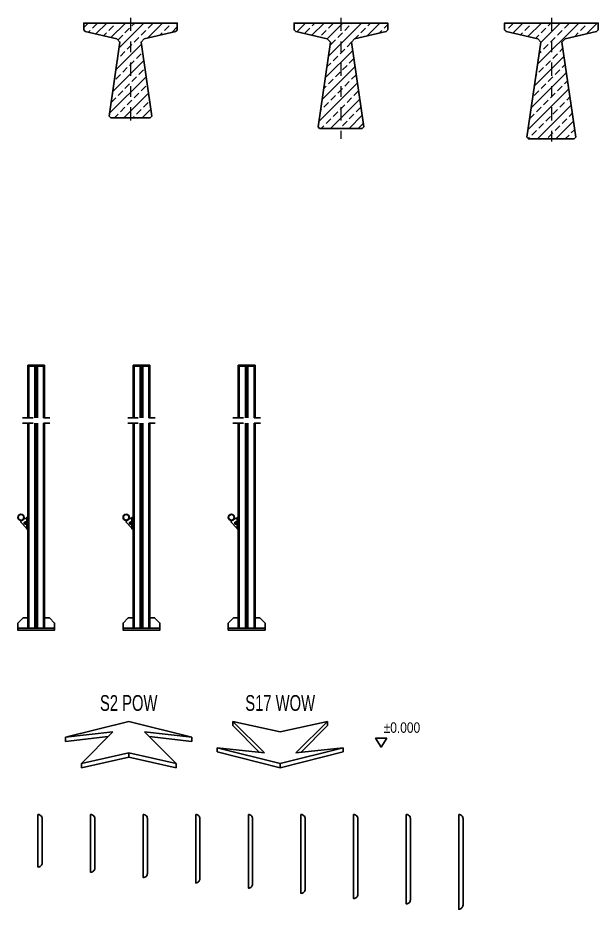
# Model space of a CAD drawing. Header units: metres. Extents: x -13.3 to 43, y -32 to 56.7.
# Drawn here: x -5.94 to -0.42, y 13.34 to 21.81 of the extents above; entities that cross this region are included whole.
import ezdxf
from ezdxf.enums import TextEntityAlignment as Align

# ---------------------------------------------------------------- set-up
doc = ezdxf.new("R2010")
doc.units = ezdxf.units.M
doc.header["$MEASUREMENT"] = 0
doc.linetypes.add('CENTER', pattern=[2, 1.25, -0.25, 0.25, -0.25])
doc.linetypes.add('HIDDEN', pattern=[0.375, 0.25, -0.125])
for name, color, linetype in [('AII_M_ekrany', 8, 'Continuous'), ('AII_M_konstrukcja beton', 3, 'Continuous'), ('AII_M_kreskowanie', 8, 'Continuous'), ('AII_M_opis', 1, 'Continuous'), ('AII_M_wyposażenie', 8, 'Continuous')]:
    doc.layers.add(name, color=color, linetype=linetype)
doc.layers.add('AII_M_koty wysokościowe', color=1, linetype='Continuous', lineweight=18)
doc.layers.add('AII_M_osie główne', color=9, linetype='CENTER', lineweight=18)
doc.layers.add('AII_M_pomoc', color=30, linetype='Continuous', plot=False)
doc.styles.add('AII_norm.', font='CDMSIMPL.shx', dxfattribs={"width": 0.75, "bigfont": 'CDMBIGPL.shx'})
doc.styles.add('CDMSTYLE', font='CDMSIMPL.shx', dxfattribs={"width": 0.7, "bigfont": 'CDMBIGPL.shx'})
doc.linetypes.add('BATTING', pattern='A,0.0001,-0.1,[134,ltypeshp.shx,S=0.1,R=0,X=-0.1,Y=0],-0.2,[134,ltypeshp.shx,S=0.1,R=180,X=0.1,Y=0],-0.1', length=0.4001)

# ---------------------------------------------------------------- blocks, each defined once
blk = doc.blocks.new('Ekran_4.5')
at = {"layer": 'AII_M_ekrany', "color": 0, "linetype": 'ByBlock', "lineweight": -2}
for p, q in [((-0.08, 2.516), (-0.08, 2.016)), ((0.08, 2.516), (-0.08, 2.516)), ((-0.07, 2.506), (-0.07, 2.016)), ((-0.07, 2.506), (0.07, 2.506)), ((0.07, 2.506), (0.07, 2.016)), ((0.08, 2.516), (0.08, 2.016)), ((-0.08, 1.966), (-0.08, 0.016)), ((-0.07, 1.966), (-0.07, 0.016)), ((0.07, 1.966), (0.07, 0.016)), ((0.08, 1.966), (0.08, 0.016))]:
    blk.add_line(p, q, dxfattribs=at)
at = {"layer": 'AII_M_ekrany', "color": 0, "linetype": 'ByBlock', "lineweight": -2, "ltscale": 0.5}
for p, q in [((-0.1139, 1.018), (-0.1139, 1.0141)), ((-0.1048, 1.0278), (-0.1062, 1.0254)), ((-0.1062, 1.0254), (-0.1062, 1.0065)), ((-0.1048, 1.0278), (-0.093, 1.0278)), ((-0.1048, 1.0278), (-0.1048, 1.0042)), ((-0.093, 1.028), (-0.093, 1.004)), ((-0.09, 1.028), (-0.093, 1.028)), ((-0.093, 1.0278), (-0.093, 1.0042)), ((-0.093, 1.0235), (-0.093, 1.0085)), ((-0.09, 1.028), (-0.09, 1.004)), ((-0.1048, 1.0042), (-0.1062, 1.0065)), ((-0.1048, 1.0042), (-0.093, 1.0042)), ((-0.09, 1.004), (-0.093, 1.004))]:
    blk.add_line(p, q, dxfattribs=at)
at = {"layer": 'AII_M_ekrany', "color": 8, "linetype": 'ByBlock', "lineweight": -2}
for points in [[(-0.0125, 2.016), (-0.0125, 2.506)], [(0.0125, 2.016), (0.0125, 2.506)], [(-0.0125, 0.016), (-0.0125, 1.966)], [(0.0125, 0.016), (0.0125, 1.966)]]:
    blk.add_lwpolyline(points, dxfattribs=at)
at = {"layer": 'AII_M_ekrany', "color": 253, "linetype": 'BATTING', "lineweight": 0, "ltscale": 0.025}
for points in [[(0, 2.506), (0, 2.016)], [(0, 1.966), (0, 0.016)]]:
    blk.add_lwpolyline(points, dxfattribs=at)
at = {"layer": 'AII_M_ekrany', "color": 8, "linetype": 'HIDDEN', "lineweight": -2, "ltscale": 0.2}
for points in [[(-0.13, 2.016), (0.13, 2.016)], [(-0.13, 1.966), (0.13, 1.966)]]:
    blk.add_lwpolyline(points, dxfattribs=at)
at = {"layer": 'AII_M_ekrany', "color": 0, "linetype": 'ByBlock', "lineweight": -2}
blk.add_lwpolyline([(-0.1171, 1.059), (-0.1037, 1.059), (-0.09, 1.059), (-0.09, 0.97), (-0.0959, 0.97), (-0.146, 1.025), (-0.146, 1.04, 0.317383)], format="xyb", close=True, dxfattribs=at)
for points in [[(-0.08, 0.9597), (-0.08, 1.0692), (-0.09, 1.0692), (-0.09, 0.9597)], [(-0.08, 0.016), (-0.08, 0.116), (-0.125, 0.116), (-0.175, 0.066), (-0.175, 0.016), (-0.08, 0.016)], [(0.08, 0.016), (0.08, 0.116), (0.125, 0.116), (0.175, 0.066), (0.175, 0.016), (0.08, 0.016)], [(0.175, 0.016), (-0.175, 0.016), (-0.175, 0), (0.175, 0)]]:
    blk.add_lwpolyline(points, close=True, dxfattribs=at)
for radius in [0.03, 0.026]:
    blk.add_circle((-0.145, 1.07), radius, dxfattribs=at)
at = {"layer": 'AII_M_ekrany', "color": 0, "linetype": 'ByBlock', "lineweight": -2, "ltscale": 0.5}
for centre, start, end in [((-0.1063, 1.0178), 88.66574, 180.38083), ((-0.1063, 1.0141), 179.61917, 271.33426)]:
    blk.add_arc(centre, 0.00758, start, end, dxfattribs=at)
blk = doc.blocks.new('Ekran_5.0')
at = {"layer": 'AII_M_ekrany', "color": 0, "linetype": 'ByBlock', "lineweight": -2}
for p, q in [((-0.08, 2.516), (-0.08, 2.016)), ((0.08, 2.516), (-0.08, 2.516)), ((-0.07, 2.506), (-0.07, 2.016)), ((-0.07, 2.506), (0.07, 2.506)), ((0.07, 2.506), (0.07, 2.016)), ((0.08, 2.516), (0.08, 2.016)), ((-0.08, 1.966), (-0.08, 0.016)), ((-0.07, 1.966), (-0.07, 0.016)), ((0.07, 1.966), (0.07, 0.016)), ((0.08, 1.966), (0.08, 0.016))]:
    blk.add_line(p, q, dxfattribs=at)
at = {"layer": 'AII_M_ekrany', "color": 0, "linetype": 'ByBlock', "lineweight": -2, "ltscale": 0.5}
for p, q in [((-0.1139, 1.018), (-0.1139, 1.0141)), ((-0.1048, 1.0278), (-0.1062, 1.0254)), ((-0.1062, 1.0254), (-0.1062, 1.0065)), ((-0.1048, 1.0278), (-0.093, 1.0278)), ((-0.1048, 1.0278), (-0.1048, 1.0042)), ((-0.093, 1.028), (-0.093, 1.004)), ((-0.09, 1.028), (-0.093, 1.028)), ((-0.093, 1.0278), (-0.093, 1.0042)), ((-0.093, 1.0235), (-0.093, 1.0085)), ((-0.09, 1.028), (-0.09, 1.004)), ((-0.1048, 1.0042), (-0.1062, 1.0065)), ((-0.1048, 1.0042), (-0.093, 1.0042)), ((-0.09, 1.004), (-0.093, 1.004))]:
    blk.add_line(p, q, dxfattribs=at)
at = {"layer": 'AII_M_ekrany', "color": 8, "linetype": 'ByBlock', "lineweight": -2}
for points in [[(-0.0125, 2.016), (-0.0125, 2.506)], [(0.0125, 2.016), (0.0125, 2.506)], [(-0.0125, 0.016), (-0.0125, 1.966)], [(0.0125, 0.016), (0.0125, 1.966)]]:
    blk.add_lwpolyline(points, dxfattribs=at)
at = {"layer": 'AII_M_ekrany', "color": 253, "linetype": 'BATTING', "lineweight": 0, "ltscale": 0.025}
for points in [[(0, 2.506), (0, 2.016)], [(0, 1.966), (0, 0.016)]]:
    blk.add_lwpolyline(points, dxfattribs=at)
at = {"layer": 'AII_M_ekrany', "color": 8, "linetype": 'HIDDEN', "lineweight": -2, "ltscale": 0.2}
for points in [[(-0.13, 2.016), (0.13, 2.016)], [(-0.13, 1.966), (0.13, 1.966)]]:
    blk.add_lwpolyline(points, dxfattribs=at)
at = {"layer": 'AII_M_ekrany', "color": 0, "linetype": 'ByBlock', "lineweight": -2}
blk.add_lwpolyline([(-0.1171, 1.059), (-0.1037, 1.059), (-0.09, 1.059), (-0.09, 0.97), (-0.0959, 0.97), (-0.146, 1.025), (-0.146, 1.04, 0.317383)], format="xyb", close=True, dxfattribs=at)
for points in [[(-0.08, 0.9597), (-0.08, 1.0692), (-0.09, 1.0692), (-0.09, 0.9597)], [(-0.08, 0.016), (-0.08, 0.116), (-0.125, 0.116), (-0.175, 0.066), (-0.175, 0.016), (-0.08, 0.016)], [(0.08, 0.016), (0.08, 0.116), (0.125, 0.116), (0.175, 0.066), (0.175, 0.016), (0.08, 0.016)], [(0.175, 0.016), (-0.175, 0.016), (-0.175, 0), (0.175, 0)]]:
    blk.add_lwpolyline(points, close=True, dxfattribs=at)
for radius in [0.03, 0.026]:
    blk.add_circle((-0.145, 1.07), radius, dxfattribs=at)
at = {"layer": 'AII_M_ekrany', "color": 0, "linetype": 'ByBlock', "lineweight": -2, "ltscale": 0.5}
for centre, start, end in [((-0.1063, 1.0178), 88.66574, 180.38083), ((-0.1063, 1.0141), 179.61917, 271.33426)]:
    blk.add_arc(centre, 0.00758, start, end, dxfattribs=at)
blk = doc.blocks.new('Ekran_5.5')
at = {"layer": 'AII_M_ekrany', "color": 0, "linetype": 'ByBlock', "lineweight": -2}
for p, q in [((-0.08, 2.516), (-0.08, 2.016)), ((0.08, 2.516), (-0.08, 2.516)), ((-0.07, 2.506), (-0.07, 2.016)), ((-0.07, 2.506), (0.07, 2.506)), ((0.07, 2.506), (0.07, 2.016)), ((0.08, 2.516), (0.08, 2.016)), ((-0.08, 1.966), (-0.08, 0.016)), ((-0.07, 1.966), (-0.07, 0.016)), ((0.07, 1.966), (0.07, 0.016)), ((0.08, 1.966), (0.08, 0.016))]:
    blk.add_line(p, q, dxfattribs=at)
at = {"layer": 'AII_M_ekrany', "color": 0, "linetype": 'ByBlock', "lineweight": -2, "ltscale": 0.5}
for p, q in [((-0.1139, 1.018), (-0.1139, 1.0141)), ((-0.1048, 1.0278), (-0.1062, 1.0254)), ((-0.1062, 1.0254), (-0.1062, 1.0065)), ((-0.1048, 1.0278), (-0.093, 1.0278)), ((-0.1048, 1.0278), (-0.1048, 1.0042)), ((-0.093, 1.028), (-0.093, 1.004)), ((-0.09, 1.028), (-0.093, 1.028)), ((-0.093, 1.0278), (-0.093, 1.0042)), ((-0.093, 1.0235), (-0.093, 1.0085)), ((-0.09, 1.028), (-0.09, 1.004)), ((-0.1048, 1.0042), (-0.1062, 1.0065)), ((-0.1048, 1.0042), (-0.093, 1.0042)), ((-0.09, 1.004), (-0.093, 1.004))]:
    blk.add_line(p, q, dxfattribs=at)
at = {"layer": 'AII_M_ekrany', "color": 8, "linetype": 'ByBlock', "lineweight": -2}
for points in [[(-0.0125, 2.016), (-0.0125, 2.506)], [(0.0125, 2.016), (0.0125, 2.506)], [(-0.0125, 0.016), (-0.0125, 1.966)], [(0.0125, 0.016), (0.0125, 1.966)]]:
    blk.add_lwpolyline(points, dxfattribs=at)
at = {"layer": 'AII_M_ekrany', "color": 253, "linetype": 'BATTING', "lineweight": 0, "ltscale": 0.025}
for points in [[(0, 2.506), (0, 2.016)], [(0, 1.966), (0, 0.016)]]:
    blk.add_lwpolyline(points, dxfattribs=at)
at = {"layer": 'AII_M_ekrany', "color": 8, "linetype": 'HIDDEN', "lineweight": -2, "ltscale": 0.2}
for points in [[(-0.13, 2.016), (0.13, 2.016)], [(-0.13, 1.966), (0.13, 1.966)]]:
    blk.add_lwpolyline(points, dxfattribs=at)
at = {"layer": 'AII_M_ekrany', "color": 0, "linetype": 'ByBlock', "lineweight": -2}
blk.add_lwpolyline([(-0.1171, 1.059), (-0.1037, 1.059), (-0.09, 1.059), (-0.09, 0.97), (-0.0959, 0.97), (-0.146, 1.025), (-0.146, 1.04, 0.317383)], format="xyb", close=True, dxfattribs=at)
for points in [[(-0.08, 0.9597), (-0.08, 1.0692), (-0.09, 1.0692), (-0.09, 0.9597)], [(-0.08, 0.016), (-0.08, 0.116), (-0.125, 0.116), (-0.175, 0.066), (-0.175, 0.016), (-0.08, 0.016)], [(0.08, 0.016), (0.08, 0.116), (0.125, 0.116), (0.175, 0.066), (0.175, 0.016), (0.08, 0.016)], [(0.175, 0.016), (-0.175, 0.016), (-0.175, 0), (0.175, 0)]]:
    blk.add_lwpolyline(points, close=True, dxfattribs=at)
for radius in [0.03, 0.026]:
    blk.add_circle((-0.145, 1.07), radius, dxfattribs=at)
at = {"layer": 'AII_M_ekrany', "color": 0, "linetype": 'ByBlock', "lineweight": -2, "ltscale": 0.5}
for centre, start, end in [((-0.1063, 1.0178), 88.66574, 180.38083), ((-0.1063, 1.0141), 179.61917, 271.33426)]:
    blk.add_arc(centre, 0.00758, start, end, dxfattribs=at)
blk = doc.blocks.new('Deska_0.6')
at = {"layer": 'AII_M_wyposażenie', "color": 0, "linetype": 'ByBlock', "lineweight": -2}
blk.add_lwpolyline([(0, 0), (0, -0.6, 0.414214), (0.04, -0.56), (0.04, -0.04, 0.414214)], format="xyb", close=True, dxfattribs=at)
blk = doc.blocks.new('Deska_0.65')
at = {"layer": 'AII_M_wyposażenie', "color": 0, "linetype": 'ByBlock', "lineweight": -2}
blk.add_lwpolyline([(0, 0), (0, -0.65, 0.414214), (0.04, -0.61), (0.04, -0.04, 0.414214)], format="xyb", close=True, dxfattribs=at)
blk = doc.blocks.new('Deska_0.7')
at = {"layer": 'AII_M_wyposażenie', "color": 0, "linetype": 'ByBlock', "lineweight": -2}
blk.add_lwpolyline([(0, 0), (0, -0.7, 0.414214), (0.04, -0.66), (0.04, -0.04, 0.414214)], format="xyb", close=True, dxfattribs=at)
blk = doc.blocks.new('Deska_0.75')
at = {"layer": 'AII_M_wyposażenie', "color": 0, "linetype": 'ByBlock', "lineweight": -2}
blk.add_lwpolyline([(0, 0), (0, -0.75, 0.414214), (0.04, -0.71), (0.04, -0.04, 0.414214)], format="xyb", close=True, dxfattribs=at)
blk = doc.blocks.new('Deska_0.8')
at = {"layer": 'AII_M_wyposażenie', "color": 0, "linetype": 'ByBlock', "lineweight": -2}
blk.add_lwpolyline([(0, 0), (0, -0.8, 0.414214), (0.04, -0.76), (0.04, -0.04, 0.414214)], format="xyb", close=True, dxfattribs=at)
blk = doc.blocks.new('Deska_0.85')
at = {"layer": 'AII_M_wyposażenie', "color": 0, "linetype": 'ByBlock', "lineweight": -2}
blk.add_lwpolyline([(0, 0), (0, -0.85, 0.414214), (0.04, -0.81), (0.04, -0.04, 0.414214)], format="xyb", close=True, dxfattribs=at)
blk = doc.blocks.new('Deska_0.9')
at = {"layer": 'AII_M_wyposażenie', "color": 0, "linetype": 'ByBlock', "lineweight": -2}
blk.add_lwpolyline([(0, 0), (0, -0.9, 0.414214), (0.04, -0.86), (0.04, -0.04, 0.414214)], format="xyb", close=True, dxfattribs=at)
blk = doc.blocks.new('Deska_0.5')
at = {"layer": 'AII_M_wyposażenie', "color": 0, "linetype": 'ByBlock', "lineweight": -2}
blk.add_lwpolyline([(0, 0), (0, -0.5, 0.414214), (0.04, -0.46), (0.04, -0.04, 0.414214)], format="xyb", close=True, dxfattribs=at)
blk = doc.blocks.new('Deska_0.55')
at = {"layer": 'AII_M_wyposażenie', "color": 0, "linetype": 'ByBlock', "lineweight": -2}
blk.add_lwpolyline([(0, 0), (0, -0.55, 0.414214), (0.04, -0.51), (0.04, -0.04, 0.414214)], format="xyb", close=True, dxfattribs=at)
blk = doc.blocks.new('Kierunek_do')
at = {"layer": 'AII_M_opis', "color": 0}
for p, q in [((-0.6, -0.15), (0, 0)), ((0.6, -0.15), (0, 0)), ((-0.15, -0.1), (-0.6, -0.15)), ((-0.195, -0.145), (-0.6, -0.19)), ((-0.6, -0.15), (-0.6, -0.19)), ((-0.45, -0.4), (-0.15, -0.1)), ((0.45, -0.4), (0.15, -0.1)), ((0.15, -0.1), (0.6, -0.15)), ((0.195, -0.145), (0.6, -0.19)), ((0.6, -0.15), (0.6, -0.19)), ((-0.45, -0.4), (0, -0.3)), ((0.45, -0.4), (0, -0.3)), ((0, -0.3), (0, -0.34)), ((-0.45, -0.44), (0, -0.34)), ((-0.45, -0.4), (-0.45, -0.44)), ((0.45, -0.44), (0, -0.34)), ((0.45, -0.4), (0.45, -0.44))]:
    blk.add_line(p, q, dxfattribs=at)
at = {"layer": 'AII_M_opis', "color": 2, "lineweight": 25, "style": 'AII_norm.', "width": 0.7, "flags": 4}
blk.add_attdef('KIERUNEK', text='', height=0.15, rotation=360, dxfattribs=at).set_placement((0, 0.175), align=Align.MIDDLE_CENTER)
blk = doc.blocks.new('Kierunek_od')
at = {"layer": 'AII_M_opis', "color": 0}
for p, q in [((-0.45, 0), (0, -0.1)), ((-0.45, 0), (-0.15, -0.3)), ((-0.45, 0), (-0.45, -0.04)), ((0.45, 0), (0, -0.1)), ((0.45, 0), (0.15, -0.3)), ((0.45, 0), (0.45, -0.04)), ((-0.45, -0.04), (-0.195, -0.295)), ((0.45, -0.04), (0.195, -0.295)), ((-0.15, -0.3), (-0.6, -0.25)), ((-0.6, -0.25), (0, -0.4)), ((-0.6, -0.25), (-0.6, -0.29)), ((0.6, -0.25), (0, -0.4)), ((0.15, -0.3), (0.6, -0.25)), ((0.6, -0.25), (0.6, -0.29)), ((-0.6, -0.29), (0, -0.44)), ((0.6, -0.29), (0, -0.44)), ((0, -0.4), (0, -0.44))]:
    blk.add_line(p, q, dxfattribs=at)
at = {"layer": 'AII_M_opis', "color": 2, "style": 'AII_norm.', "width": 0.7, "flags": 4}
blk.add_attdef('KIERUNEK', text='', height=0.15, dxfattribs=at).set_placement((0, 0.175), align=Align.MIDDLE_CENTER)
blk = doc.blocks.new('00kota3')
at = {"layer": 'AII_M_koty wysokościowe', "color": 0, "linetype": 'Continuous', "lineweight": -2}
blk.add_lwpolyline([(1.08, 1.66), (-1.04, 1.66), (0, 0)], close=True, dxfattribs=at)
at = {"layer": 'AII_M_koty wysokościowe', "color": 0, "linetype": 'Continuous', "lineweight": -2, "style": 'CDMSTYLE', "width": 0.85}
blk.add_attdef('%%P000.000', (0.49, 2.69), '', height=2, dxfattribs=at)
blk = doc.blocks.new('Belka_T21')
at = {"layer": 'AII_M_kreskowanie'}
h = blk.add_hatch(dxfattribs=at)
h.set_pattern_fill('ANSI33', color=256, scale=0.5)
h.set_pattern_definition([(45, (3.91824, -8.47302), (-0.0883883, 0.0883883), []), (45, (4.00663, -8.47302), (-0.0883883, 0.0883883), [0.0625, -0.03125])])
h.paths.add_polyline_path([(0.1, -0.18), (0.13, -0.15), (0.43, -0.08), (0.445, -0.065), (0.445, 0), (-0.445, 0), (-0.445, -0.065), (-0.43, -0.08), (-0.13, -0.15), (-0.1, -0.18), (-0.2025, -0.885), (-0.1875, -0.9), (0.1875, -0.9), (0.2025, -0.885)])
at = {"layer": 'AII_M_konstrukcja beton', "color": 1}
blk.add_lwpolyline([(0.1875, -0.9), (-0.1875, -0.9), (-0.2025, -0.885), (-0.1, -0.18), (-0.13, -0.15), (-0.43, -0.08), (-0.445, -0.065), (-0.445, 0), (0.445, 0), (0.445, -0.065), (0.43, -0.08), (0.13, -0.15), (0.1, -0.18), (0.2025, -0.885)], close=True, dxfattribs=at)
at = {"layer": 'AII_M_osie główne', "ltscale": 0.1}
blk.add_lwpolyline([(0, 0.05), (0, -1)], dxfattribs=at)
blk = doc.blocks.new('Belka_T24')
at = {"layer": 'AII_M_kreskowanie'}
h = blk.add_hatch(dxfattribs=at)
h.set_pattern_fill('ANSI33', color=256, scale=0.5)
h.set_pattern_definition([(45, (1.91824, -8.47302), (-0.0883883, 0.0883883), []), (45, (2.00663, -8.47302), (-0.0883883, 0.0883883), [0.0625, -0.03125])])
h.paths.add_polyline_path([(0.1, -0.18), (0.13, -0.15), (0.43, -0.08), (0.445, -0.065), (0.445, 0), (-0.445, 0), (-0.445, -0.065), (-0.43, -0.08), (-0.13, -0.15), (-0.1, -0.18), (-0.2175, -0.985), (-0.2025, -1), (0.2025, -1), (0.2175, -0.985)])
at = {"layer": 'AII_M_konstrukcja beton', "color": 1}
blk.add_lwpolyline([(0.2025, -1), (-0.2025, -1), (-0.2175, -0.985), (-0.1, -0.18), (-0.13, -0.15), (-0.43, -0.08), (-0.445, -0.065), (-0.445, 0), (0.445, 0), (0.445, -0.065), (0.43, -0.08), (0.13, -0.15), (0.1, -0.18), (0.2175, -0.985)], close=True, dxfattribs=at)
at = {"layer": 'AII_M_osie główne', "ltscale": 0.1}
blk.add_lwpolyline([(0, 0.05), (0, -1.1)], dxfattribs=at)
blk = doc.blocks.new('Belka_T27')
at = {"layer": 'AII_M_kreskowanie'}
h = blk.add_hatch(dxfattribs=at)
h.set_pattern_fill('ANSI33', color=256, scale=0.5)
h.set_pattern_definition([(45, (-0.08176, -8.47302), (-0.0883883, 0.0883883), []), (45, (0.00663, -8.47302), (-0.0883883, 0.0883883), [0.0625, -0.03125])])
h.paths.add_polyline_path([(-0.2325, -1.085), (-0.2175, -1.1), (0.2175, -1.1), (0.2325, -1.085), (0.1, -0.18), (0.13, -0.15), (0.43, -0.08), (0.445, -0.065), (0.445, 0), (-0.445, 0), (-0.445, -0.065), (-0.43, -0.08), (-0.13, -0.15), (-0.1, -0.18)])
at = {"layer": 'AII_M_konstrukcja beton', "color": 1}
blk.add_lwpolyline([(0.2175, -1.1), (-0.2175, -1.1), (-0.2325, -1.085), (-0.1, -0.18), (-0.13, -0.15), (-0.43, -0.08), (-0.445, -0.065), (-0.445, 0), (0.445, 0), (0.445, -0.065), (0.43, -0.08), (0.13, -0.15), (0.1, -0.18), (0.2325, -1.085)], close=True, dxfattribs=at)
at = {"layer": 'AII_M_osie główne', "ltscale": 0.1}
blk.add_lwpolyline([(0, 0.05), (0, -1.2)], dxfattribs=at)

msp = doc.modelspace()

# ---------------------------------------------------------------- block references
at = {"layer": 'AII_M_pomoc'}
for name, p in [('Belka_T21', (-4.8681, 21.7595)), ('Belka_T24', (-2.8681, 21.7595)), ('Belka_T27', (-0.8681, 21.7595)), ('Ekran_4.5', (-5.7642, 15.9936)), ('Ekran_5.0', (-4.7642, 15.9936)), ('Ekran_5.5', (-3.7642, 15.9936)), ('Deska_0.5', (-5.7478, 14.2414)), ('Deska_0.55', (-5.2478, 14.2414)), ('Deska_0.6', (-4.7478, 14.2414)), ('Deska_0.65', (-4.2478, 14.2414)), ('Deska_0.7', (-3.7478, 14.2414)), ('Deska_0.75', (-3.2478, 14.2414)), ('Deska_0.8', (-2.7478, 14.2414)), ('Deska_0.85', (-2.2478, 14.2414)), ('Deska_0.9', (-1.7478, 14.2414))]:
    msp.add_blockref(name, p, dxfattribs=at)
ref = msp.add_blockref('Kierunek_do', (-4.8853, 15.1255), dxfattribs=at)
ref.add_attrib('KIERUNEK', 'S2 POW', dxfattribs={"layer": 'AII_M_opis', "color": 2, "lineweight": 25, "height": 0.15, "rotation": 360, "style": 'AII_norm.', "width": 0.7}).set_placement((-4.8853, 15.3005), align=Align.MIDDLE_CENTER)
at = {"layer": 'AII_M_pomoc', "lineweight": 25}
msp.add_blockref('Kierunek_od', (-3.4457, 15.1255), dxfattribs=at).add_auto_attribs({'KIERUNEK': 'S17 WOW'})
at = {"layer": 'AII_M_pomoc'}
ref = msp.add_blockref('00kota3', (-2.4864, 14.8819), dxfattribs=dict(at, xscale=0.05, yscale=0.05, zscale=0.05))
ref.add_attrib('%%P000.000', '%%p0.000', (-2.4618, 15.0166), dxfattribs={"layer": '0', "color": 0, "linetype": 'Continuous', "height": 0.1, "style": 'CDMSTYLE', "width": 0.85})

doc.saveas('drawing.dxf')
